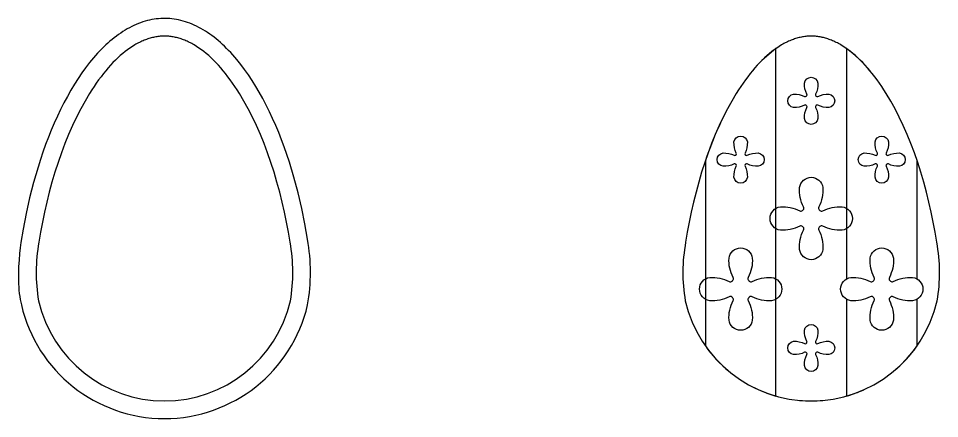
# Model space of a CAD drawing. Extents: x -221 to 104, y -309 to -96.
# Drawn here: x -67.4 to 10.9, y -193.2 to -159.2 of the extents above; entities that cross this region are included whole.
import ezdxf

# ---------------------------------------------------------------- set-up
doc = ezdxf.new("R2010")
doc.units = 0
doc.layers.add('DEFAULT', color=7, linetype='CONTINUOUS')
doc.layers.add('EGGS', color=7, linetype='CONTINUOUS')

msp = doc.modelspace()

# ---------------------------------------------------------------- linework, layer by layer
at = {"layer": 'DEFAULT'}
msp.add_lwpolyline([(-42.839, -178.007), (-43.065, -176.688), (-43.33, -175.377), (-43.639, -174.052), (-43.99, -172.738), (-44.382, -171.443), (-44.595, -170.801), (-44.819, -170.163), (-45.048, -169.548), (-45.289, -168.937), (-45.542, -168.331), (-45.808, -167.73), (-46.072, -167.166), (-46.348, -166.608), (-46.637, -166.056), (-46.939, -165.512), (-47.232, -165.014), (-47.538, -164.524), (-47.858, -164.043), (-48.191, -163.572), (-48.517, -163.141), (-48.856, -162.72), (-49.192, -162.331), (-49.365, -162.142), (-49.542, -161.955), (-49.713, -161.781), (-49.888, -161.61), (-50.066, -161.442), (-50.247, -161.278), (-50.423, -161.126), (-50.603, -160.978), (-50.785, -160.834), (-50.971, -160.694), (-51.151, -160.565), (-51.335, -160.44), (-51.521, -160.319), (-51.711, -160.204), (-51.895, -160.098), (-52.082, -159.998), (-52.271, -159.902), (-52.463, -159.812), (-52.65, -159.73), (-52.84, -159.654), (-53.031, -159.584), (-53.225, -159.52), (-53.414, -159.463), (-53.605, -159.413), (-53.797, -159.369), (-53.991, -159.331), (-54.179, -159.3), (-54.369, -159.275), (-54.559, -159.257), (-54.75, -159.245), (-54.938, -159.24), (-55.126, -159.241), (-55.314, -159.249), (-55.502, -159.262), (-55.694, -159.283), (-55.885, -159.31), (-56.075, -159.343), (-56.264, -159.382), (-56.458, -159.429), (-56.65, -159.482), (-56.841, -159.541), (-57.03, -159.606), (-57.223, -159.679), (-57.414, -159.757), (-57.603, -159.842), (-57.789, -159.931), (-57.98, -160.03), (-58.169, -160.134), (-58.355, -160.243), (-58.538, -160.357), (-58.726, -160.48), (-58.911, -160.609), (-59.093, -160.741), (-59.272, -160.878), (-59.456, -161.026), (-59.638, -161.178), (-59.815, -161.334), (-59.99, -161.494), (-60.17, -161.665), (-60.346, -161.84), (-60.52, -162.019), (-60.689, -162.2), (-60.864, -162.394), (-61.036, -162.592), (-61.368, -162.995), (-61.703, -163.429), (-62.025, -163.873), (-62.347, -164.348), (-62.656, -164.832), (-62.964, -165.344), (-63.258, -165.864), (-63.55, -166.41), (-63.83, -166.964), (-64.108, -167.547), (-64.374, -168.137), (-64.627, -168.732), (-64.868, -169.333), (-65.107, -169.96), (-65.333, -170.593), (-65.548, -171.229), (-65.752, -171.869), (-66.132, -173.176), (-66.469, -174.495), (-66.762, -175.811), (-67.016, -177.136), (-67.204, -178.285), (-67.265, -178.733), (-67.321, -179.227), (-67.368, -179.778), (-67.401, -180.331), (-67.419, -180.915), (-67.421, -181.208), (-67.418, -181.501), (-67.409, -181.786), (-67.394, -182.07), (-67.373, -182.342), (-67.345, -182.613), (-67.311, -182.868), (-67.269, -183.121), (-67.224, -183.351), (-67.173, -183.58, 0.793492), (-42.827, -183.58, 0.089658)], format="xyb", close=True, dxfattribs=at)
at = {"layer": 'EGGS'}
msp.add_line((9, -181.374), (9, -171.328), dxfattribs=at)
for points in [[(-44.321, -178.24), (-44.461, -177.396), (-44.619, -176.547), (-44.795, -175.695), (-44.99, -174.843), (-45.202, -173.993), (-45.433, -173.148), (-45.681, -172.312), (-45.947, -171.486), (-46.229, -170.674), (-46.529, -169.879), (-46.844, -169.104), (-47.173, -168.351), (-47.517, -167.624), (-47.873, -166.926), (-48.241, -166.257), (-48.62, -165.622), (-48.812, -165.317), (-49.007, -165.021), (-49.204, -164.734), (-49.402, -164.457), (-49.603, -164.189), (-49.804, -163.93), (-50.007, -163.682), (-50.211, -163.443), (-50.416, -163.215), (-50.621, -162.996), (-50.827, -162.788), (-51.033, -162.591), (-51.24, -162.403), (-51.447, -162.226), (-51.653, -162.059), (-51.859, -161.903), (-52.065, -161.757), (-52.27, -161.621), (-52.474, -161.495), (-52.576, -161.436), (-52.677, -161.38), (-52.779, -161.326), (-52.88, -161.274), (-52.981, -161.225), (-53.081, -161.178), (-53.181, -161.134), (-53.281, -161.093), (-53.38, -161.054), (-53.479, -161.017), (-53.578, -160.982), (-53.676, -160.95), (-53.774, -160.921), (-53.871, -160.893), (-53.968, -160.868), (-54.064, -160.846), (-54.16, -160.825), (-54.255, -160.807), (-54.35, -160.791), (-54.445, -160.777), (-54.539, -160.766), (-54.632, -160.756), (-54.725, -160.749), (-54.817, -160.744), (-54.909, -160.741), (-55, -160.74), (-55.091, -160.741), (-55.183, -160.744), (-55.275, -160.749), (-55.368, -160.756), (-55.461, -160.766), (-55.555, -160.777), (-55.65, -160.791), (-55.745, -160.807), (-55.84, -160.825), (-55.936, -160.846), (-56.032, -160.868), (-56.129, -160.893), (-56.226, -160.921), (-56.324, -160.95), (-56.422, -160.982), (-56.521, -161.017), (-56.62, -161.054), (-56.719, -161.093), (-56.819, -161.134), (-56.919, -161.178), (-57.019, -161.225), (-57.12, -161.274), (-57.221, -161.326), (-57.323, -161.38), (-57.424, -161.436), (-57.526, -161.495), (-57.73, -161.621), (-57.935, -161.757), (-58.141, -161.903), (-58.347, -162.059), (-58.553, -162.226), (-58.76, -162.403), (-58.967, -162.591), (-59.173, -162.788), (-59.379, -162.996), (-59.584, -163.215), (-59.789, -163.443), (-59.993, -163.682), (-60.196, -163.93), (-60.397, -164.189), (-60.598, -164.457), (-60.796, -164.734), (-60.993, -165.021), (-61.188, -165.317), (-61.38, -165.622), (-61.759, -166.257), (-62.127, -166.926), (-62.483, -167.624), (-62.827, -168.351), (-63.156, -169.104), (-63.471, -169.879), (-63.771, -170.674), (-64.053, -171.486), (-64.319, -172.312), (-64.567, -173.148), (-64.798, -173.993), (-65.01, -174.843), (-65.205, -175.695), (-65.381, -176.547), (-65.539, -177.396), (-65.679, -178.24, 0.08789), (-65.712, -183.24, 0.793492), (-44.288, -183.24, 0.08789)], [(10.679, -178.24), (10.539, -177.396), (10.381, -176.547), (10.205, -175.695), (10.01, -174.843), (9.798, -173.993), (9.567, -173.148), (9.319, -172.312), (9.053, -171.486), (8.771, -170.674), (8.471, -169.879), (8.156, -169.104), (7.827, -168.351), (7.483, -167.624), (7.127, -166.926), (6.759, -166.257), (6.38, -165.622), (6.188, -165.317), (5.993, -165.021), (5.796, -164.734), (5.598, -164.457), (5.397, -164.189), (5.196, -163.93), (4.993, -163.682), (4.789, -163.443), (4.584, -163.215), (4.379, -162.996), (4.173, -162.788), (3.967, -162.591), (3.76, -162.403), (3.553, -162.226), (3.347, -162.059), (3.141, -161.903), (2.935, -161.757), (2.73, -161.621), (2.526, -161.495), (2.424, -161.436), (2.323, -161.38), (2.221, -161.326), (2.12, -161.274), (2.019, -161.225), (1.919, -161.178), (1.819, -161.134), (1.719, -161.093), (1.62, -161.054), (1.521, -161.017), (1.422, -160.982), (1.324, -160.95), (1.226, -160.921), (1.129, -160.893), (1.032, -160.868), (0.936, -160.846), (0.84, -160.825), (0.745, -160.807), (0.65, -160.791), (0.555, -160.777), (0.461, -160.766), (0.368, -160.756), (0.275, -160.749), (0.183, -160.744), (0.091, -160.741), (0, -160.74), (-0.091, -160.741), (-0.183, -160.744), (-0.275, -160.749), (-0.368, -160.756), (-0.461, -160.766), (-0.555, -160.777), (-0.65, -160.791), (-0.745, -160.807), (-0.84, -160.825), (-0.936, -160.846), (-1.032, -160.868), (-1.129, -160.893), (-1.226, -160.921), (-1.324, -160.95), (-1.422, -160.982), (-1.521, -161.017), (-1.62, -161.054), (-1.719, -161.093), (-1.819, -161.134), (-1.919, -161.178), (-2.019, -161.225), (-2.12, -161.274), (-2.221, -161.326), (-2.323, -161.38), (-2.424, -161.436), (-2.526, -161.495), (-2.73, -161.621), (-2.935, -161.757), (-3.141, -161.903), (-3.347, -162.059), (-3.553, -162.226), (-3.76, -162.403), (-3.967, -162.591), (-4.173, -162.788), (-4.379, -162.996), (-4.584, -163.215), (-4.789, -163.443), (-4.993, -163.682), (-5.196, -163.93), (-5.397, -164.189), (-5.598, -164.457), (-5.796, -164.734), (-5.993, -165.021), (-6.188, -165.317), (-6.38, -165.622), (-6.759, -166.257), (-7.127, -166.926), (-7.483, -167.624), (-7.827, -168.351), (-8.156, -169.104), (-8.471, -169.879), (-8.771, -170.674), (-9.053, -171.486), (-9.319, -172.312), (-9.567, -173.148), (-9.798, -173.993), (-10.01, -174.843), (-10.205, -175.695), (-10.381, -176.547), (-10.539, -177.396), (-10.679, -178.24, 0.08789), (-10.712, -183.24, 0.793492), (10.712, -183.24, 0.08789)], [(0.39, -165.821, -0.01766), (0.418, -165.85, 0.350397), (0.559, -165.871, -0.132342), (1.501, -165.673, -0.880902), (1.501, -166.806, -0.132342), (0.559, -166.608, 0.350397), (0.418, -166.629, -0.01766), (0.39, -166.658, 0.350397), (0.369, -166.799, -0.132342), (0.567, -167.74, -0.880902), (-0.567, -167.74, -0.132342), (-0.369, -166.799, 0.350397), (-0.39, -166.658, -0.01766), (-0.418, -166.629, 0.350397), (-0.559, -166.608, -0.132342), (-1.501, -166.806, -0.880902), (-1.501, -165.673, -0.132342), (-0.559, -165.871, 0.350397), (-0.418, -165.85, -0.01766), (-0.39, -165.821, 0.350397), (-0.369, -165.68, -0.132342), (-0.567, -164.739, -0.880902), (0.567, -164.739, -0.132342), (0.369, -165.68, 0.350397)], [(-5.61, -170.821, -0.01766), (-5.582, -170.85, 0.350397), (-5.441, -170.871, -0.132342), (-4.499, -170.673, -0.880902), (-4.499, -171.806, -0.132342), (-5.441, -171.608, 0.350397), (-5.582, -171.629, -0.01766), (-5.61, -171.658, 0.350397), (-5.631, -171.799, -0.132342), (-5.433, -172.74, -0.880902), (-6.567, -172.74, -0.132342), (-6.369, -171.799, 0.350397), (-6.39, -171.658, -0.01766), (-6.418, -171.629, 0.350397), (-6.559, -171.608, -0.132342), (-7.501, -171.806, -0.880902), (-7.501, -170.673, -0.132342), (-6.559, -170.871, 0.350397), (-6.418, -170.85, -0.01766), (-6.39, -170.821, 0.350397), (-6.369, -170.68, -0.132342), (-6.567, -169.739, -0.880902), (-5.433, -169.739, -0.132342), (-5.631, -170.68, 0.350397)], [(6.39, -170.821, -0.01766), (6.418, -170.85, 0.350397), (6.559, -170.871, -0.132342), (7.501, -170.673, -0.880902), (7.501, -171.806, -0.132342), (6.559, -171.608, 0.350397), (6.418, -171.629, -0.01766), (6.39, -171.658, 0.350397), (6.369, -171.799, -0.132342), (6.567, -172.74, -0.880902), (5.433, -172.74, -0.132342), (5.631, -171.799, 0.350397), (5.61, -171.658, -0.01766), (5.582, -171.629, 0.350397), (5.441, -171.608, -0.132342), (4.499, -171.806, -0.880902), (4.499, -170.673, -0.132342), (5.441, -170.871, 0.350397), (5.582, -170.85, -0.01766), (5.61, -170.821, 0.350397), (5.631, -170.68, -0.132342), (5.433, -169.739, -0.880902), (6.567, -169.739, -0.132342), (6.369, -170.68, 0.350397)], [(0.682, -175.508, -0.01766), (0.732, -175.558, 0.350397), (0.979, -175.594, -0.132342), (2.626, -175.248, -0.880902), (2.626, -177.232, -0.132342), (0.979, -176.885, 0.350397), (0.732, -176.921, -0.01766), (0.682, -176.971, 0.350397), (0.645, -177.218, -0.132342), (0.992, -178.866, -0.880902), (-0.992, -178.866, -0.132342), (-0.645, -177.218, 0.350397), (-0.682, -176.971, -0.01766), (-0.732, -176.921, 0.350397), (-0.979, -176.885, -0.132342), (-2.626, -177.232, -0.880902), (-2.626, -175.248, -0.132342), (-0.979, -175.594, 0.350397), (-0.732, -175.558, -0.01766), (-0.682, -175.508, 0.350397), (-0.645, -175.261, -0.132342), (-0.992, -173.613, -0.880902), (0.992, -173.613, -0.132342), (0.645, -175.261, 0.350397)], [(-5.318, -181.508, -0.01766), (-5.268, -181.558, 0.350397), (-5.021, -181.594, -0.132342), (-3.374, -181.248, -0.880902), (-3.374, -183.232, -0.132342), (-5.021, -182.885, 0.350397), (-5.268, -182.921, -0.01766), (-5.318, -182.971, 0.350397), (-5.355, -183.218, -0.132342), (-5.008, -184.866, -0.880902), (-6.992, -184.866, -0.132342), (-6.645, -183.218, 0.350397), (-6.682, -182.971, -0.01766), (-6.732, -182.921, 0.350397), (-6.979, -182.885, -0.132342), (-8.626, -183.232, -0.880902), (-8.626, -181.248, -0.132342), (-6.979, -181.594, 0.350397), (-6.732, -181.558, -0.01766), (-6.682, -181.508, 0.350397), (-6.645, -181.261, -0.132342), (-6.992, -179.613, -0.880902), (-5.008, -179.613, -0.132342), (-5.355, -181.261, 0.350397)], [(6.682, -181.508, -0.01766), (6.732, -181.558, 0.350397), (6.979, -181.594, -0.132342), (8.626, -181.248, -0.880902), (8.626, -183.232, -0.132342), (6.979, -182.885, 0.350397), (6.732, -182.921, -0.01766), (6.682, -182.971, 0.350397), (6.645, -183.218, -0.132342), (6.992, -184.866, -0.880902), (5.008, -184.866, -0.132342), (5.355, -183.218, 0.350397), (5.318, -182.971, -0.01766), (5.268, -182.921, 0.350397), (5.021, -182.885, -0.132342), (3.374, -183.232, -0.880902), (3.374, -181.248, -0.132342), (5.021, -181.594, 0.350397), (5.268, -181.558, -0.01766), (5.318, -181.508, 0.350397), (5.355, -181.261, -0.132342), (5.008, -179.613, -0.880902), (6.992, -179.613, -0.132342), (6.645, -181.261, 0.350397)], [(0.39, -186.821, -0.01766), (0.418, -186.85, 0.350397), (0.559, -186.871, -0.132342), (1.501, -186.673, -0.880902), (1.501, -187.806, -0.132342), (0.559, -187.608, 0.350397), (0.418, -187.629, -0.01766), (0.39, -187.658, 0.350397), (0.369, -187.799, -0.132342), (0.567, -188.74, -0.880902), (-0.567, -188.74, -0.132342), (-0.369, -187.799, 0.350397), (-0.39, -187.658, -0.01766), (-0.418, -187.629, 0.350397), (-0.559, -187.608, -0.132342), (-1.501, -187.806, -0.880902), (-1.501, -186.673, -0.132342), (-0.559, -186.871, 0.350397), (-0.418, -186.85, -0.01766), (-0.39, -186.821, 0.350397), (-0.369, -186.68, -0.132342), (-0.567, -185.739, -0.880902), (0.567, -185.739, -0.132342), (0.369, -186.68, 0.350397)]]:
    msp.add_lwpolyline(points, format="xyb", close=True, dxfattribs=at)
for points in [[(-5, -190.537, 0.048948), (-3, -191.323), (-3, -161.802), (-4.198, -162.813)], [(5, -163.69, 0.065752), (3, -161.802), (3, -181.374)], [(-7, -166.689, 0.042368), (-9, -171.328), (-9, -187.064, 0.067218), (-7, -189.225)], [(3, -183.106), (3, -191.323, 0.03534), (4.461, -190.795)], [(7, -189.225, 0.067218), (9, -187.064), (9, -183.106)]]:
    msp.add_lwpolyline(points, format="xyb", dxfattribs=at)
for centre, radius, start, end in [((0, -164.937), 4.198, 76.21778, 90.00015), ((0, -180.74), 11, 264.78409, 275.21591)]:
    msp.add_arc(centre, radius, start, end, dxfattribs=at)

doc.saveas('drawing.dxf')
